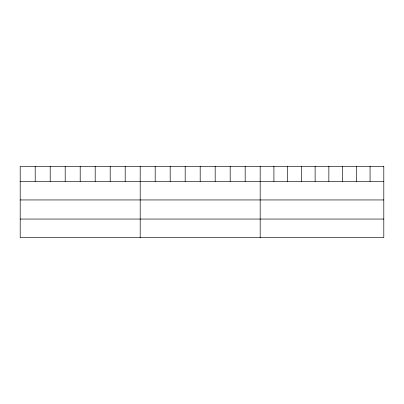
<?xml version="1.0" encoding="UTF-8"?>
<svg xmlns="http://www.w3.org/2000/svg" width="404" height="404" viewBox="0 0 404 404"><rect width="100%" height="100%" fill="white"/><g stroke="black" fill="none" stroke-linecap="round" stroke-linejoin="round"><path stroke-width="0.61" d="M20.2 181.391L383.8 181.391M20.2 199.945L383.8 199.945M20.2 219.059L383.8 219.059M370.064 166.387L370.064 181.391M356.328 166.387L356.328 181.391M342.592 166.387L342.592 181.391M328.856 166.387L328.856 181.391M315.12 166.387L315.12 181.391M301.384 166.387L301.384 181.391M287.648 166.387L287.648 181.391M273.912 166.387L273.912 181.391M260.176 166.387L260.176 237.613M245.178 166.387L245.178 181.391M230.179 166.387L230.179 181.391M215.181 166.387L215.181 181.391M200.182 166.387L200.182 181.391M185.184 166.387L185.184 181.391M170.185 166.387L170.185 181.391M155.186 166.387L155.186 181.391M140.188 166.387L140.188 237.613M125.19 166.387L125.19 181.391M110.191 166.387L110.191 181.391M95.192 166.387L95.192 181.391M80.194 166.387L80.194 181.391M65.195 166.387L65.195 181.391M50.197 166.387L50.197 181.391M35.199 166.387L35.199 181.391M383.8 166.387L20.2 166.387L20.2 237.613L383.8 237.613L383.8 166.387"/></g></svg>
